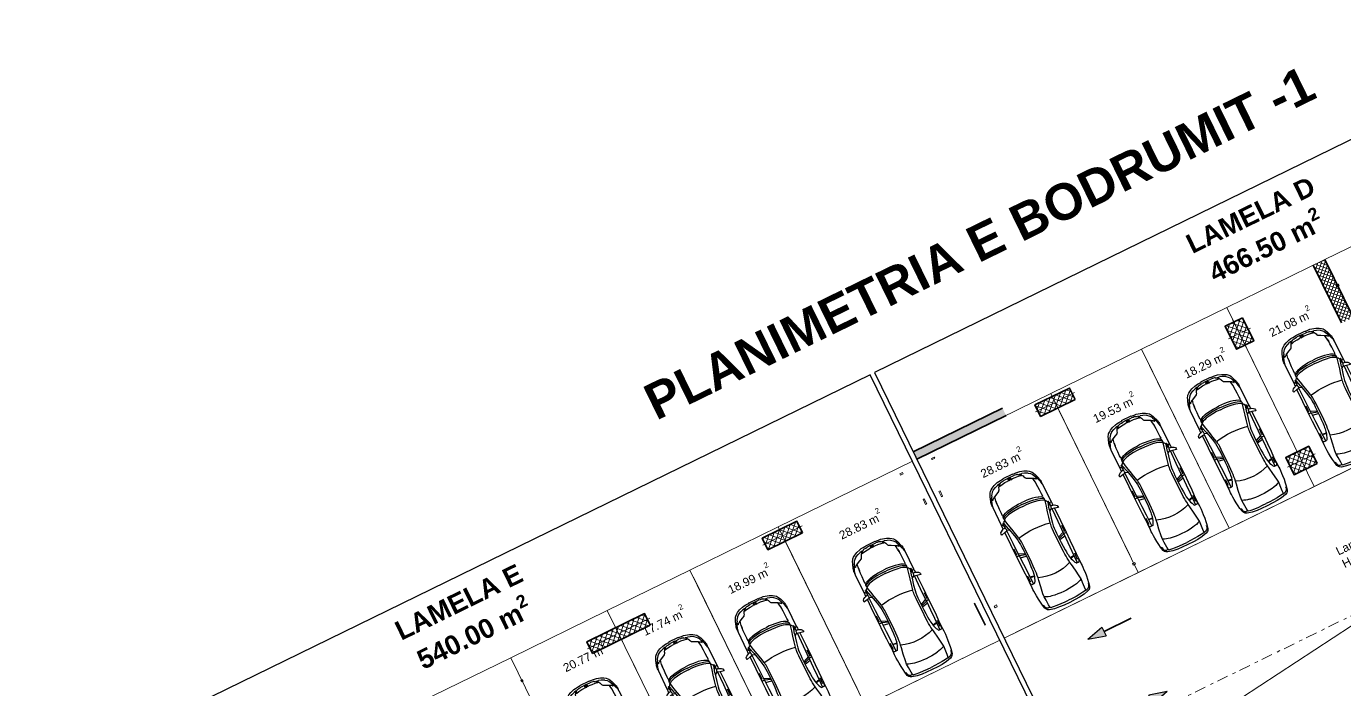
# Model space of a CAD drawing. Header units: metres. Extents: x 7511783 to 7512372, y 4692307 to 4692611.
# Drawn here: x 7512263.79 to 7512304.86, y 4692556.66 to 4692577.31 of the extents above; entities that cross this region are included whole.
import ezdxf

# ---------------------------------------------------------------- set-up
doc = ezdxf.new("R2010")
doc.units = ezdxf.units.M
doc.linetypes.add('Dot & Dashed', pattern=[670.277762, 352.777767, -176.388884, 0, -141.111112])
doc.linetypes.add('Long Dashed', pattern=[793.749976, 476.249993, -317.499983])
for name, color, linetype, lineweight, true_color in [('A - Fill Zone_Pen_No__156', 7, 'Continuous', 0, 0x54689e), ('A -Polyline_Pen_No__48', 7, 'Continuous', 0, 0xa80f02), ('A -Polyline_Pen_No__8', 7, 'Continuous', 0, 0xa80f02), ('Annotation - Text_Pen_No__48', 7, 'Continuous', 0, 0xa80f02), ('Annotation - Text_Pen_No__62', 7, 'Continuous', 0, 0xaaaaaa), ('Marker - Section_Pen_No__85', 7, 'Continuous', 0, 0x80c2ff)]:
    doc.layers.add(name, color=color, linetype=linetype, lineweight=lineweight, true_color=true_color)
for name, color, linetype, lineweight in [('A - Muret', 7, 'Continuous', 0), ('A - Muret_Pen_No__101', 252, 'Continuous', 0), ('A - Muret_Pen_No__7', 7, 'Continuous', 0), ('A - Pllaka Themel_Pen_No__42', 8, 'Continuous', 0), ('A - Shtyllat', 7, 'Continuous', 0), ('A - Shtyllat_Pen_No__1', 7, 'Continuous', 0), ('A -Polyline', 7, 'Continuous', 0), ('A -Polyline_Pen_No__42', 8, 'Continuous', 0), ('A1 - Bodrumi -1', 7, 'Continuous', 0), ('garazhat-netw-amiri - b1', 20, 'Continuous', 0), ('Interior - Furniture _Pen_No__42', 8, 'Continuous', 0), ('Marker - Section', 7, 'Continuous', 0), ('Structural - Bearing', 7, 'Continuous', 0), ('Structural - Bearing_Pen_No__20', 1, 'Continuous', 0), ('Structural - Bearing_Pen_No__21', 7, 'Continuous', 0), ('vijat rregullim', 1, 'Continuous', 0)]:
    doc.layers.add(name, color=color, linetype=linetype, lineweight=lineweight)
doc.styles.add('GENERATED_STYLE_1', font='arial.ttf')
pattern_1 = [(45, (0, 0), (-68.9429, 68.9429), []), (135, (0, 0), (68.9429, 68.9429), [])]
pattern_2 = [(45, (0, 0), (-91.92388, 91.92388), []), (135, (0, 0), (91.92388, 91.92388), [])]

# ---------------------------------------------------------------- blocks, each defined once
blk = doc.blocks.new('Slab_1', base_point=(-1850, -20501))
at = {"layer": 'A - Pllaka Themel_Pen_No__42', "color": 8, "linetype": 'Continuous', "lineweight": 25, "flags": 128}
for points in [[(-1850, -20501), (27400, -20501), (27400, 1500), (-1000, 1500), (-1000, -8551), (-1850, -8551)], [(13350, -13601), (11850, -13601), (11850, -11701), (13350, -11701)], [(16950, -11701), (18650, -11701), (18650, -14501), (16950, -14501)]]:
    blk.add_lwpolyline(points, close=True, dxfattribs=at)
blk = doc.blocks.new('Slab_2', base_point=(27550, -20501))
at = {"layer": 'A - Pllaka Themel_Pen_No__42', "color": 8, "linetype": 'Continuous', "lineweight": 25, "flags": 128}
blk.add_lwpolyline([(27550, -20501), (52100, -20501), (52100, 1500), (27550, 1500)], close=True, dxfattribs=at)
blk = doc.blocks.new('Wall_2', base_point=(13600, -19001))
at = {"layer": 'A - Muret_Pen_No__101', "linetype": 'Continuous', "lineweight": 0, "true_color": 0xb2b2b2}
blk.add_hatch(color=253, dxfattribs=at).paths.add_polyline_path([(13600, -19001), (16700, -19001), (16700, -18751), (13600, -18751)])
at = {"layer": 'A - Muret_Pen_No__7', "color": 7, "linetype": 'Continuous', "lineweight": 35, "flags": 128}
for points in [[(16700, -18751), (13600, -18751)], [(13600, -19001), (16700, -19001)]]:
    blk.add_lwpolyline(points, dxfattribs=at)
blk = doc.blocks.new('Wall_27', base_point=(52100, -19001))
at = {"layer": 'A - Muret_Pen_No__101', "linetype": 'Continuous', "lineweight": 13}
h = blk.add_hatch(dxfattribs=at)
h.set_pattern_fill('CONCRETE_BLOCK', color=252, style=0, pattern_type=2)
h.set_pattern_definition(pattern_1)
h.paths.add_polyline_path([(52100, -2200), (51700, -2200), (51700, -4200), (52100, -4200)])
h = blk.add_hatch(dxfattribs=at)
h.set_pattern_fill('CONCRETE_BLOCK', color=252, style=0, pattern_type=2)
h.set_pattern_definition(pattern_1)
h.paths.add_polyline_path([(51700, -6200), (51700, -11401), (52100, -11401), (52100, -6200)])
h = blk.add_hatch(dxfattribs=at)
h.set_pattern_fill('CONCRETE_BLOCK', color=252, style=0, pattern_type=2)
h.set_pattern_definition(pattern_1)
h.paths.add_polyline_path([(51700, -16801), (52100, -16801), (52100, -13401), (51700, -13401)])
at = {"layer": 'A - Muret_Pen_No__7', "color": 7, "linetype": 'Continuous', "lineweight": 35, "flags": 128}
for points in [[(51700, -2200), (51700, -4200)], [(52100, -4200), (52100, -2200)], [(51700, -6200), (51700, -11401)], [(52100, -11401), (52100, -6200)], [(51700, -13401), (51700, -16801)], [(52100, -16801), (52100, -13401)]]:
    blk.add_lwpolyline(points, dxfattribs=at)
blk = doc.blocks.new('Column_14', base_point=(-67320, 182407))
at = {"layer": 'Structural - Bearing', "linetype": 'Continuous', "lineweight": 0, "true_color": 0x000000}
h = blk.add_hatch(dxfattribs=at)
h.set_pattern_fill('CONCRETE_BLOCK', color=18, style=0, pattern_type=2)
h.set_pattern_definition(pattern_2)
h.paths.add_polyline_path([(-66320, 182207), (-66320, 182607), (-68320, 182607), (-68320, 182207)])
at = {"layer": 'Structural - Bearing_Pen_No__20', "color": 1, "linetype": 'Continuous', "lineweight": 0}
for p, q in [((-67400, 182407), (-68400, 182407)), ((-67320, 182487), (-67320, 182687)), ((-67320, 182327), (-67320, 182127)), ((-67240, 182407), (-66240, 182407))]:
    blk.add_line(p, q, dxfattribs=at)
blk.add_point((-67320, 182407), dxfattribs=at)
at = {"layer": 'Structural - Bearing_Pen_No__21', "color": 7, "linetype": 'Continuous', "lineweight": 35, "flags": 128}
blk.add_lwpolyline([(-66320, 182207), (-66320, 182607), (-68320, 182607), (-68320, 182207)], close=True, dxfattribs=at)
blk = doc.blocks.new('Column_15', base_point=(-67720, 206724))
at = {"layer": 'Structural - Bearing', "linetype": 'Continuous', "lineweight": 0, "true_color": 0x000000}
h = blk.add_hatch(dxfattribs=at)
h.set_pattern_fill('CONCRETE_BLOCK', color=18, style=0, pattern_type=2)
h.set_pattern_definition(pattern_2)
h.paths.add_polyline_path([(-67120, 206524), (-67120, 206924), (-68320, 206924), (-68320, 206524)])
at = {"layer": 'Structural - Bearing_Pen_No__20', "color": 1, "linetype": 'Continuous', "lineweight": 0}
for p, q in [((-67720, 206804), (-67720, 207004)), ((-67800, 206724), (-68400, 206724)), ((-67720, 206644), (-67720, 206444)), ((-67640, 206724), (-67040, 206724))]:
    blk.add_line(p, q, dxfattribs=at)
blk.add_point((-67720, 206724), dxfattribs=at)
at = {"layer": 'Structural - Bearing_Pen_No__21', "color": 7, "linetype": 'Continuous', "lineweight": 35, "flags": 128}
blk.add_lwpolyline([(-67120, 206524), (-67120, 206924), (-68320, 206924), (-68320, 206524)], close=True, dxfattribs=at)
blk = doc.blocks.new('Column_18', base_point=(2720, 13230))
at = {"layer": 'A - Shtyllat_Pen_No__1', "color": 7, "linetype": 'Continuous', "lineweight": 13, "flags": 128}
blk.add_lwpolyline([(2700, 13320), (2740, 13320), (2740, 13140), (2700, 13140)], close=True, dxfattribs=at)
blk = doc.blocks.new('Column_19', base_point=(2693, 13120))
at = {"layer": 'A - Shtyllat_Pen_No__1', "color": 7, "linetype": 'Continuous', "lineweight": 13, "flags": 128}
blk.add_lwpolyline([(2645, 13100), (2645, 13140), (2740, 13140), (2740, 13100)], close=True, dxfattribs=at)
blk = doc.blocks.new('Column_23', base_point=(5238, 13480))
at = {"layer": 'A - Shtyllat_Pen_No__1', "color": 7, "linetype": 'Continuous', "lineweight": 13, "flags": 128}
blk.add_lwpolyline([(5225, 13100), (5250, 13100), (5250, 13860), (5225, 13860)], close=True, dxfattribs=at)
blk = doc.blocks.new('Column_27', base_point=(2775, 13230))
at = {"layer": 'A - Shtyllat_Pen_No__1', "color": 7, "linetype": 'Continuous', "lineweight": 13, "flags": 128}
blk.add_lwpolyline([(2795, 13320), (2755, 13320), (2755, 13140), (2795, 13140)], close=True, dxfattribs=at)
blk = doc.blocks.new('Column_28', base_point=(2803, 13120))
at = {"layer": 'A - Shtyllat_Pen_No__1', "color": 7, "linetype": 'Continuous', "lineweight": 13, "flags": 128}
blk.add_lwpolyline([(2850, 13100), (2850, 13140), (2755, 13140), (2755, 13100)], close=True, dxfattribs=at)
blk = doc.blocks.new('Column_32', base_point=(3220, 14410))
at = {"layer": 'A - Shtyllat_Pen_No__1', "color": 7, "linetype": 'Continuous', "lineweight": 13, "flags": 128}
blk.add_lwpolyline([(3180, 14440), (3180, 14380), (3260, 14380), (3260, 14440)], close=True, dxfattribs=at)
blk = doc.blocks.new('Column_33', base_point=(-63691, 206724))
at = {"layer": 'Structural - Bearing', "linetype": 'Continuous', "lineweight": 0, "true_color": 0x000000}
h = blk.add_hatch(dxfattribs=at)
h.set_pattern_fill('CONCRETE_BLOCK', color=18, style=0, pattern_type=2)
h.set_pattern_definition(pattern_2)
h.paths.add_polyline_path([(-63091, 206524), (-63091, 206924), (-64291, 206924), (-64291, 206524)])
at = {"layer": 'Structural - Bearing_Pen_No__20', "color": 1, "linetype": 'Continuous', "lineweight": 0}
for p, q in [((-63691, 206804), (-63691, 207004)), ((-63771, 206724), (-64371, 206724)), ((-63691, 206644), (-63691, 206444)), ((-63611, 206724), (-63011, 206724))]:
    blk.add_line(p, q, dxfattribs=at)
blk.add_point((-63691, 206724), dxfattribs=at)
at = {"layer": 'Structural - Bearing_Pen_No__21', "color": 7, "linetype": 'Continuous', "lineweight": 35, "flags": 128}
blk.add_lwpolyline([(-63091, 206524), (-63091, 206924), (-64291, 206924), (-64291, 206524)], close=True, dxfattribs=at)
blk = doc.blocks.new('Column_34', base_point=(3220, 13130))
at = {"layer": 'A - Shtyllat_Pen_No__1', "color": 7, "linetype": 'Continuous', "lineweight": 13, "flags": 128}
blk.add_lwpolyline([(3180, 13160), (3180, 13100), (3260, 13100), (3260, 13160)], close=True, dxfattribs=at)
blk = doc.blocks.new('Column_39', base_point=(-67920, 199747))
at = {"layer": 'Structural - Bearing', "linetype": 'Continuous', "lineweight": 0, "true_color": 0x000000}
h = blk.add_hatch(dxfattribs=at)
h.set_pattern_fill('CONCRETE_BLOCK', color=18, style=0, pattern_type=2)
h.set_pattern_definition(pattern_2)
h.paths.add_polyline_path([(-67520, 199447), (-67520, 200047), (-68320, 200047), (-68320, 199447)])
at = {"layer": 'Structural - Bearing_Pen_No__20', "color": 1, "linetype": 'Continuous', "lineweight": 0}
for p, q in [((-67920, 199827), (-67920, 200127)), ((-68000, 199747), (-68400, 199747)), ((-67920, 199667), (-67920, 199367)), ((-67840, 199747), (-67440, 199747))]:
    blk.add_line(p, q, dxfattribs=at)
blk.add_point((-67920, 199747), dxfattribs=at)
at = {"layer": 'Structural - Bearing_Pen_No__21', "color": 7, "linetype": 'Continuous', "lineweight": 35, "flags": 128}
blk.add_lwpolyline([(-67520, 199447), (-67520, 200047), (-68320, 200047), (-68320, 199447)], close=True, dxfattribs=at)
blk = doc.blocks.new('Column_40', base_point=(-63791, 193237))
at = {"layer": 'Structural - Bearing', "linetype": 'Continuous', "lineweight": 0, "true_color": 0x000000}
h = blk.add_hatch(dxfattribs=at)
h.set_pattern_fill('CONCRETE_BLOCK', color=18, style=0, pattern_type=2)
h.set_pattern_definition(pattern_2)
h.paths.add_polyline_path([(-63491, 193637), (-64091, 193637), (-64091, 192837), (-63491, 192837)])
at = {"layer": 'Structural - Bearing_Pen_No__20', "color": 1, "linetype": 'Continuous', "lineweight": 0}
for p, q in [((-63791, 193317), (-63791, 193717)), ((-63871, 193237), (-64171, 193237)), ((-63791, 193157), (-63791, 192757)), ((-63711, 193237), (-63411, 193237))]:
    blk.add_line(p, q, dxfattribs=at)
blk.add_point((-63791, 193237), dxfattribs=at)
at = {"layer": 'Structural - Bearing_Pen_No__21', "color": 7, "linetype": 'Continuous', "lineweight": 35, "flags": 128}
blk.add_lwpolyline([(-63491, 193637), (-64091, 193637), (-64091, 192837), (-63491, 192837)], close=True, dxfattribs=at)
blk = doc.blocks.new('Column_44', base_point=(4745, 13130))
at = {"layer": 'A - Shtyllat_Pen_No__1', "color": 7, "linetype": 'Continuous', "lineweight": 13, "flags": 128}
blk.add_lwpolyline([(4705, 13160), (4705, 13100), (4785, 13100), (4785, 13160)], close=True, dxfattribs=at)
blk = doc.blocks.new('Column_93', base_point=(5471, 12096))
at = {"layer": 'A - Shtyllat_Pen_No__1', "color": 7, "linetype": 'Continuous', "lineweight": 13, "flags": 128}
blk.add_lwpolyline([(5497, 12071), (5484, 12130), (5445, 12121), (5458, 12063)], close=True, dxfattribs=at)
blk = doc.blocks.new('Car 05 22')
at = {"layer": 'Interior - Furniture _Pen_No__42', "color": 8, "linetype": 'Continuous', "lineweight": 25}
for p, q in [((-372, 830), (-483, 817)), ((-252, 841), (-372, 830)), ((-168, 845), (-252, 841)), ((-78, 851), (-168, 845)), ((-24, 852), (-78, 851)), ((40, 852), (-24, 852)), ((231, 846), (40, 852)), ((129, 820), (139, 832)), ((139, 832), (165, 840)), ((165, 840), (195, 844)), ((195, 844), (231, 846)), ((400, 848), (231, 846)), ((591, 852), (400, 848)), ((857, 856), (591, 852)), ((1130, 859), (857, 856)), ((1120, 833), (1115, 809)), ((1121, 838), (1120, 836)), ((1120, 836), (1120, 833)), ((1130, 859), (1121, 838)), ((1536, 860), (1130, 859)), ((1163, 830), (1220, 829)), ((1220, 829), (1370, 831)), ((1958, 858), (1536, 860)), ((1961, 983), (1929, 983)), ((1929, 983), (1958, 858)), ((1958, 858), (1977, 777)), ((1997, 975), (1961, 983)), ((2027, 945), (1997, 975)), ((2055, 898), (2027, 945)), ((2068, 858), (2055, 898)), ((2120, 857), (2068, 858)), ((2075, 836), (2068, 858)), ((2075, 809), (2075, 836)), ((2193, 856), (2120, 857)), ((2167, 814), (2182, 834)), ((2182, 834), (2193, 856)), ((2808, 853), (2193, 856)), ((2856, 853), (2808, 853)), ((2808, 853), (2877, 843)), ((2891, 853), (2856, 853)), ((2877, 843), (2954, 814)), ((2923, 852), (2891, 853)), ((2904, 833), (2905, 833)), ((2945, 849), (2923, 852)), ((2990, 840), (2945, 849)), ((3014, 833), (2990, 840)), ((3154, 783), (3014, 833)), ((-855, 511), (-875, 345)), ((-815, 668), (-855, 511)), ((-785, 722), (-815, 668)), ((-783, 510), (-795, 391)), ((-758, 747), (-785, 722)), ((-768, 602), (-783, 510)), ((-768, 602), (-751, 670)), ((-764, 617), (-666, 624)), ((-706, 776), (-758, 747)), ((-729, 716), (-751, 670)), ((-701, 743), (-729, 716)), ((-585, 801), (-706, 776)), ((-665, 761), (-701, 743)), ((-666, 624), (-501, 634)), ((-627, 772), (-665, 761)), ((-595, 778), (-627, 772)), ((-483, 817), (-585, 801)), ((-501, 634), (-383, 642)), ((-383, 642), (-274, 631)), ((-274, 631), (-56, 601)), ((-56, 601), (146, 567)), ((125, 791), (129, 820)), ((126, 744), (125, 791)), ((327, 762), (125, 756)), ((132, 723), (126, 744)), ((147, 711), (132, 723)), ((146, 567), (233, 552)), ((171, 697), (147, 711)), ((213, 677), (171, 697)), ((211, 809), (418, 816)), ((266, 655), (213, 677)), ((233, 552), (315, 541)), ((319, 636), (266, 655)), ((315, 541), (384, 535)), ((393, 618), (319, 636)), ((522, 765), (327, 762)), ((339, 683), (330, 634)), ((355, 762), (339, 683)), ((357, 683), (347, 629)), ((373, 763), (357, 683)), ((384, 535), (454, 530)), ((475, 607), (393, 618)), ((454, 530), (526, 526)), ((521, 602), (475, 607)), ((570, 597), (521, 602)), ((814, 769), (522, 765)), ((526, 526), (628, 522)), ((653, 591), (570, 597)), ((628, 522), (757, 518)), ((773, 585), (653, 591)), ((757, 518), (1323, 518)), ((907, 580), (773, 585)), ((1109, 774), (814, 769)), ((1042, 578), (907, 580)), ((1036, 773), (997, 579)), ((1042, 578), (1108, 774)), ((1228, 578), (1042, 578)), ((1173, 775), (1090, 578)), ((1115, 809), (1109, 774)), ((1109, 774), (1538, 780)), ((1316, 580), (1228, 578)), ((1403, 584), (1316, 580)), ((1323, 518), (1420, 522)), ((1484, 590), (1403, 584)), ((1420, 522), (1467, 524)), ((1467, 524), (1511, 528)), ((1562, 601), (1484, 590)), ((1511, 528), (1554, 533)), ((1538, 780), (1975, 786)), ((1554, 533), (1597, 541)), ((1730, 634), (1562, 601)), ((1597, 541), (1597, 541)), ((1611, 544), (1780, 582)), ((2000, 702), (1730, 634)), ((1780, 582), (1953, 621)), ((1939, 686), (1996, 777)), ((1953, 621), (2122, 660)), ((1977, 777), (2020, 777)), ((2000, 702), (2214, 763)), ((2020, 777), (2044, 783)), ((2044, 783), (2063, 792)), ((2063, 792), (2070, 800)), ((2069, 788), (2065, 794)), ((2069, 788), (2148, 790)), ((2070, 800), (2075, 809)), ((2107, 732), (2148, 790)), ((2122, 660), (2294, 698)), ((2148, 790), (2167, 814)), ((2148, 790), (2206, 792)), ((2206, 792), (2227, 791)), ((2227, 770), (2214, 763)), ((2214, 763), (2238, 752)), ((2227, 791), (2233, 790)), ((2234, 774), (2227, 770)), ((2233, 790), (2238, 787)), ((2238, 777), (2234, 774)), ((2241, 784), (2238, 787)), ((2238, 777), (2241, 781)), ((2238, 752), (2259, 740)), ((2241, 781), (2241, 784)), ((2259, 740), (2269, 731)), ((2269, 731), (2279, 722)), ((2279, 722), (2294, 698)), ((2294, 698), (2317, 701)), ((2294, 698), (2294, 698)), ((2317, 701), (2346, 703)), ((2355, 640), (2317, 701)), ((2346, 703), (2379, 702)), ((2380, 575), (2355, 640)), ((2410, 649), (2379, 702)), ((2379, 702), (2411, 694)), ((2397, 514), (2380, 575)), ((2419, 396), (2397, 514)), ((2436, 583), (2410, 649)), ((2411, 694), (2411, 694)), ((2429, 682), (2411, 694)), ((2429, 682), (2457, 700)), ((2429, 682), (2429, 682)), ((2429, 682), (2457, 640)), ((2454, 522), (2436, 583)), ((2478, 401), (2454, 522)), ((2457, 700), (2535, 698)), ((2457, 640), (2487, 574)), ((2487, 574), (2492, 562)), ((2492, 562), (2518, 477)), ((2518, 477), (2538, 384)), ((2535, 698), (2535, 698)), ((2535, 698), (2673, 696)), ((2673, 696), (2787, 691)), ((2787, 691), (2868, 687)), ((2868, 687), (2960, 679)), ((2960, 679), (2868, 687)), ((2954, 814), (3076, 775)), ((2960, 679), (3047, 666)), ((3022, 758), (3024, 762)), ((3024, 754), (3022, 758)), ((3024, 762), (3035, 765)), ((3038, 743), (3024, 754)), ((3035, 765), (3047, 764)), ((3051, 731), (3038, 743)), ((3047, 764), (3061, 763)), ((3047, 666), (3100, 657)), ((3065, 715), (3051, 731)), ((3061, 763), (3090, 757)), ((3077, 698), (3065, 715)), ((3100, 763), (3076, 775)), ((3100, 657), (3077, 698)), ((3090, 757), (3108, 751)), ((3114, 753), (3100, 763)), ((3153, 554), (3100, 657)), ((3108, 751), (3123, 746)), ((3123, 746), (3114, 753)), ((3170, 727), (3123, 746)), ((3190, 476), (3153, 554)), ((3236, 748), (3154, 783)), ((3212, 701), (3170, 727)), ((3199, 467), (3190, 476)), ((3221, 454), (3199, 467)), ((3254, 663), (3212, 701)), ((3256, 439), (3221, 454)), ((3269, 728), (3236, 748)), ((3302, 603), (3254, 663)), ((3288, 425), (3256, 439)), ((3299, 706), (3269, 728)), ((3319, 408), (3288, 425)), ((3337, 663), (3299, 706)), ((3302, 603), (3346, 501)), ((3374, 604), (3337, 663)), ((3346, 501), (3374, 420)), ((3418, 513), (3374, 604)), ((3391, 344), (3374, 420)), ((3457, 393), (3418, 513)), ((-883, 195), (-885, 0)), ((-885, 0), (-883, -195)), ((-875, 345), (-883, 195)), ((-807, 125), (-808, 0)), ((-807, -125), (-808, 0)), ((-802, 259), (-807, 125)), ((-795, 391), (-802, 259)), ((2434, 266), (2419, 396)), ((2442, 132), (2434, 266)), ((2444, 0), (2442, 132)), ((2444, 0), (2442, -132)), ((2494, 269), (2478, 401)), ((2503, 133), (2494, 269)), ((2506, 0), (2503, 133)), ((2538, 384), (2551, 286)), ((2551, 286), (2560, 194)), ((2560, 194), (2564, 101)), ((2564, 101), (2566, 0)), ((2564, -101), (2566, 0)), ((3353, 384), (3319, 408)), ((3325, 377), (3321, 370)), ((3321, 370), (3321, 362)), ((3321, 362), (3338, 277)), ((3328, 380), (3325, 377)), ((3338, 379), (3328, 380)), ((3364, 358), (3338, 379)), ((3338, 277), (3352, 173)), ((3352, 173), (3358, 76)), ((3377, 360), (3353, 384)), ((3354, 28), (3358, 76)), ((3354, 28), (3354, -1)), ((3354, -28), (3354, 1)), ((3397, 316), (3364, 358)), ((3371, 12), (3370, -1)), ((3371, -12), (3370, 1)), ((3372, 24), (3371, 12)), ((3376, 39), (3372, 24)), ((3382, 47), (3376, 39)), ((3391, 344), (3377, 360)), ((3386, 48), (3382, 47)), ((3386, 48), (3394, 48)), ((3399, 47), (3394, 48)), ((3408, 289), (3397, 316)), ((3404, 39), (3399, 47)), ((3404, 39), (3408, 24)), ((3408, 289), (3414, 267)), ((3408, 24), (3410, 8)), ((3410, 8), (3410, 0)), ((3414, 267), (3418, 243)), ((3418, 243), (3424, 201)), ((3424, 201), (3428, 152)), ((3432, 40), (3428, 152)), ((3432, 57), (3432, 57)), ((3432, 0), (3432, 40)), ((3432, 0), (3432, -40)), ((3468, 331), (3457, 393)), ((3474, 264), (3468, 331)), ((3478, 200), (3474, 264)), ((3479, 165), (3478, 200)), ((3490, 165), (3479, 165)), ((3490, -165), (3490, 165)), ((-883, -195), (-875, -345)), ((-875, -345), (-855, -511)), ((-802, -259), (-807, -125)), ((-795, -391), (-802, -259)), ((-783, -510), (-795, -391)), ((2419, -396), (2397, -514)), ((2434, -266), (2419, -396)), ((2442, -132), (2434, -266)), ((2478, -401), (2454, -522)), ((2494, -269), (2478, -401)), ((2503, -133), (2494, -269)), ((2506, 0), (2503, -133)), ((2518, -477), (2538, -384)), ((2538, -384), (2551, -286)), ((2551, -286), (2560, -194)), ((2560, -194), (2564, -101)), ((3319, -408), (3288, -425)), ((3353, -384), (3319, -408)), ((3321, -362), (3338, -277)), ((3321, -370), (3321, -362)), ((3325, -377), (3321, -370)), ((3328, -380), (3325, -377)), ((3338, -379), (3328, -380)), ((3338, -277), (3352, -173)), ((3364, -358), (3338, -379)), ((3352, -173), (3358, -76)), ((3377, -360), (3353, -384)), ((3354, -28), (3358, -76)), ((3397, -316), (3364, -358)), ((3372, -24), (3371, -12)), ((3376, -39), (3372, -24)), ((3391, -344), (3374, -420)), ((3382, -47), (3376, -39)), ((3391, -344), (3377, -360)), ((3386, -48), (3382, -47)), ((3386, -48), (3394, -48)), ((3399, -47), (3394, -48)), ((3408, -289), (3397, -316)), ((3404, -39), (3399, -47)), ((3404, -39), (3408, -24)), ((3408, -24), (3410, -8)), ((3408, -289), (3414, -267)), ((3410, -8), (3410, 0)), ((3414, -267), (3418, -243)), ((3418, -243), (3424, -201)), ((3418, -513), (3457, -393)), ((3424, -201), (3428, -152)), ((3432, -40), (3428, -152)), ((3432, -57), (3432, -57)), ((3457, -393), (3468, -331)), ((3468, -331), (3474, -264)), ((3474, -264), (3478, -200)), ((3478, -200), (3479, -165)), ((3479, -165), (3490, -165)), ((-855, -511), (-815, -668)), ((-815, -668), (-785, -722)), ((-785, -722), (-758, -747)), ((-768, -602), (-783, -510)), ((-768, -602), (-751, -670)), ((-764, -617), (-666, -624)), ((-758, -747), (-706, -776)), ((-729, -716), (-751, -670)), ((-701, -743), (-729, -716)), ((-706, -776), (-585, -801)), ((-665, -761), (-701, -743)), ((-666, -624), (-501, -634)), ((-627, -772), (-665, -761)), ((-595, -778), (-627, -772)), ((-585, -801), (-483, -817)), ((-501, -634), (-383, -642)), ((-483, -817), (-372, -830)), ((-383, -642), (-274, -631)), ((-274, -631), (-56, -601)), ((-56, -601), (146, -567)), ((126, -744), (125, -791)), ((327, -762), (125, -756)), ((125, -791), (129, -820)), ((132, -723), (126, -744)), ((129, -820), (139, -832)), ((147, -711), (132, -723)), ((146, -567), (233, -552)), ((171, -697), (147, -711)), ((213, -677), (171, -697)), ((211, -809), (418, -816)), ((266, -655), (213, -677)), ((233, -552), (315, -541)), ((319, -636), (266, -655)), ((315, -541), (384, -535)), ((393, -618), (319, -636)), ((522, -765), (327, -762)), ((339, -683), (330, -634)), ((355, -762), (339, -683)), ((357, -683), (347, -629)), ((373, -763), (357, -683)), ((384, -535), (454, -530)), ((475, -607), (393, -618)), ((454, -530), (526, -526)), ((521, -602), (475, -607)), ((570, -597), (521, -602)), ((814, -769), (522, -765)), ((526, -526), (628, -522)), ((653, -591), (570, -597)), ((628, -522), (757, -518)), ((773, -585), (653, -591)), ((757, -518), (1323, -518)), ((907, -580), (773, -585)), ((1109, -774), (814, -769)), ((1042, -578), (907, -580)), ((1036, -773), (997, -579)), ((1042, -578), (1108, -774)), ((1228, -578), (1042, -578)), ((1173, -775), (1090, -578)), ((1109, -774), (1538, -780)), ((1115, -809), (1109, -774)), ((1120, -833), (1115, -809)), ((1316, -580), (1228, -578)), ((1403, -584), (1316, -580)), ((1323, -518), (1420, -522)), ((1484, -590), (1403, -584)), ((1420, -522), (1467, -524)), ((1467, -524), (1511, -528)), ((1562, -601), (1484, -590)), ((1511, -528), (1554, -533)), ((1538, -780), (1975, -786)), ((1554, -533), (1597, -541)), ((1730, -634), (1562, -601)), ((1597, -541), (1597, -541)), ((1611, -544), (1780, -582)), ((2000, -702), (1730, -634)), ((1780, -582), (1953, -621)), ((1939, -686), (1996, -777)), ((1953, -621), (2122, -660)), ((1958, -858), (1977, -777)), ((1977, -777), (2020, -777)), ((2000, -702), (2214, -763)), ((2020, -777), (2044, -783)), ((2044, -783), (2063, -792)), ((2063, -792), (2070, -800)), ((2069, -788), (2065, -794)), ((2069, -788), (2148, -790)), ((2070, -800), (2075, -809)), ((2075, -809), (2075, -836)), ((2107, -732), (2148, -790)), ((2122, -660), (2294, -698)), ((2148, -790), (2167, -814)), ((2148, -790), (2206, -792)), ((2167, -814), (2182, -834)), ((2206, -792), (2227, -791)), ((2214, -763), (2238, -752)), ((2227, -770), (2214, -763)), ((2234, -774), (2227, -770)), ((2227, -791), (2233, -790)), ((2233, -790), (2238, -787)), ((2238, -777), (2234, -774)), ((2238, -752), (2259, -740)), ((2238, -777), (2241, -781)), ((2241, -784), (2238, -787)), ((2241, -781), (2241, -784)), ((2259, -740), (2269, -731)), ((2269, -731), (2279, -722)), ((2279, -722), (2294, -698)), ((2294, -698), (2317, -701)), ((2294, -698), (2294, -698)), ((2355, -640), (2317, -701)), ((2317, -701), (2346, -703)), ((2346, -703), (2379, -702)), ((2380, -575), (2355, -640)), ((2410, -649), (2379, -702)), ((2379, -702), (2411, -694)), ((2397, -514), (2380, -575)), ((2436, -583), (2410, -649)), ((2429, -682), (2411, -694)), ((2411, -694), (2411, -694)), ((2429, -682), (2457, -640)), ((2429, -682), (2429, -682)), ((2429, -682), (2457, -700)), ((2454, -522), (2436, -583)), ((2457, -640), (2487, -574)), ((2457, -700), (2535, -698)), ((2487, -574), (2492, -562)), ((2492, -562), (2518, -477)), ((2535, -698), (2673, -696)), ((2535, -698), (2535, -698)), ((2673, -696), (2787, -691)), ((2787, -691), (2868, -687)), ((2868, -687), (2960, -679)), ((2960, -679), (2868, -687)), ((2877, -843), (2954, -814)), ((2954, -814), (3076, -775)), ((2960, -679), (3047, -666)), ((3014, -833), (3154, -783)), ((3024, -754), (3022, -758)), ((3022, -758), (3024, -762)), ((3038, -743), (3024, -754)), ((3024, -762), (3035, -765)), ((3035, -765), (3047, -764)), ((3051, -731), (3038, -743)), ((3047, -666), (3100, -657)), ((3047, -764), (3061, -763)), ((3065, -715), (3051, -731)), ((3061, -763), (3090, -757)), ((3077, -698), (3065, -715)), ((3100, -763), (3076, -775)), ((3100, -657), (3077, -698)), ((3090, -757), (3108, -751)), ((3153, -554), (3100, -657)), ((3114, -753), (3100, -763)), ((3108, -751), (3123, -746)), ((3123, -746), (3114, -753)), ((3170, -727), (3123, -746)), ((3190, -476), (3153, -554)), ((3154, -783), (3236, -748)), ((3212, -701), (3170, -727)), ((3199, -467), (3190, -476)), ((3221, -454), (3199, -467)), ((3254, -663), (3212, -701)), ((3256, -439), (3221, -454)), ((3236, -748), (3269, -728)), ((3302, -603), (3254, -663)), ((3288, -425), (3256, -439)), ((3269, -728), (3299, -706)), ((3299, -706), (3337, -663)), ((3302, -603), (3346, -501)), ((3337, -663), (3374, -604)), ((3346, -501), (3374, -420)), ((3374, -604), (3418, -513)), ((-372, -830), (-252, -841)), ((-252, -841), (-168, -845)), ((-168, -845), (-78, -851)), ((-78, -851), (-24, -852)), ((-24, -852), (40, -852)), ((40, -852), (231, -846)), ((139, -832), (165, -840)), ((165, -840), (195, -844)), ((195, -844), (231, -846)), ((231, -846), (400, -848)), ((400, -848), (591, -852)), ((591, -852), (857, -856)), ((857, -856), (1130, -859)), ((1120, -836), (1120, -833)), ((1121, -838), (1120, -836)), ((1130, -859), (1121, -838)), ((1130, -859), (1536, -860)), ((1163, -830), (1220, -829)), ((1220, -829), (1370, -831)), ((1536, -860), (1958, -858)), ((1958, -858), (1929, -983)), ((1929, -983), (1961, -983)), ((1961, -983), (1997, -975)), ((1997, -975), (2027, -945)), ((2027, -945), (2055, -898)), ((2055, -898), (2068, -858)), ((2075, -836), (2068, -858)), ((2068, -858), (2120, -857)), ((2120, -857), (2193, -856)), ((2182, -834), (2193, -856)), ((2193, -856), (2808, -853)), ((2808, -853), (2877, -843)), ((2808, -853), (2856, -853)), ((2856, -853), (2891, -853)), ((2891, -853), (2923, -852)), ((2923, -852), (2945, -849)), ((2945, -849), (2990, -840)), ((2990, -840), (3014, -833))]:
    blk.add_line(p, q, dxfattribs=at)
for centre, radius, start, end in [((493, 218), 973, 154.1545, 170.9117), ((1650, 0), 1520, 158.6992, 201.3008), ((-1245, 0), 2907, 349.2142, 10.7858), ((1856, -2), 2354, 170.8804, 189.9223), ((493, -218), 973, 191.2305, 205.8455)]:
    blk.add_arc(centre, radius, start, end, dxfattribs=at)
blk = doc.blocks.new('Polyline_25', base_point=(31382, -7381))
at = {"layer": 'A -Polyline_Pen_No__48', "linetype": 'Continuous', "lineweight": 25, "true_color": 0xa80f02}
blk.add_hatch(color=14, dxfattribs=at).paths.add_polyline_path([(29882, -7381), (30441, -7531), (30441, -7231)])
at = {"layer": 'A -Polyline_Pen_No__48', "color": 14, "linetype": 'Continuous', "lineweight": 25, "true_color": 0xa80f02}
for p, q in [((29882, -7381), (30441, -7231)), ((29882, -7381), (30441, -7531)), ((30441, -7231), (30441, -7531))]:
    blk.add_line(p, q, dxfattribs=at)
at = {"layer": 'A -Polyline_Pen_No__8', "color": 14, "linetype": 'Continuous', "lineweight": 35, "true_color": 0xa80f02, "flags": 128}
blk.add_lwpolyline([(31382, -7381), (30441, -7381)], dxfattribs=at)
blk = doc.blocks.new('Polyline_26', base_point=(29882, -9922))
at = {"layer": 'A -Polyline_Pen_No__48', "linetype": 'Continuous', "lineweight": 25, "true_color": 0xa80f02}
blk.add_hatch(color=14, dxfattribs=at).paths.add_polyline_path([(31382, -9922), (30822, -9772), (30822, -10072)])
at = {"layer": 'A -Polyline_Pen_No__48', "color": 14, "linetype": 'Continuous', "lineweight": 25, "true_color": 0xa80f02}
for p, q in [((31382, -9922), (30822, -9772)), ((30822, -10072), (30822, -9772)), ((31382, -9922), (30822, -10072))]:
    blk.add_line(p, q, dxfattribs=at)
at = {"layer": 'A -Polyline_Pen_No__8', "color": 14, "linetype": 'Continuous', "lineweight": 35, "true_color": 0xa80f02, "flags": 128}
blk.add_lwpolyline([(29882, -9922), (30822, -9922)], dxfattribs=at)
blk = doc.blocks.new('Cutting Plane_1', base_point=(-2729, -10325))
at = {"layer": 'Marker - Section_Pen_No__85', "color": 151, "linetype": 'Dot & Dashed', "lineweight": 20, "true_color": 0x80c2ff}
blk.add_line((-2504, -10325), (75513, -10325), dxfattribs=at)

msp = doc.modelspace()

# ---------------------------------------------------------------- linework, layer by layer
at = {"layer": 'A -Polyline_Pen_No__42', "color": 8, "linetype": 'Long Dashed'}
for points in [[(7512294.607, 4692558.437), (7512315.946, 4692568.865)], [(7512269.855, 4692546.34), (7512293.754, 4692558.02)]]:
    msp.add_lwpolyline(points, dxfattribs=at)
at = {"layer": 'A -Polyline_Pen_No__42', "color": 8, "linetype": 'Continuous'}
for points in [[(7512301.256, 4692561.686), (7512298.643, 4692567.032)], [(7512303.116, 4692564.598), (7512301.974, 4692566.934)], [(7512298.162, 4692560.842), (7512295.967, 4692565.334)], [(7512287.477, 4692561.185), (7512289.672, 4692556.693)], [(7512284.571, 4692560.154), (7512287.183, 4692554.808)], [(7512282.592, 4692557.685), (7512283.954, 4692554.9)]]:
    msp.add_lwpolyline(points, dxfattribs=at)
at = {"layer": 'garazhat-netw-amiri - b1'}
for points in [[(7512309.544, 4692565.737), (7512306.822, 4692571.307), (7512304.239, 4692570.045), (7512306.961, 4692564.474), (7512309.544, 4692565.737)], [(7512306.961, 4692564.474), (7512304.239, 4692570.045), (7512301.184, 4692568.552), (7512303.906, 4692562.981), (7512306.961, 4692564.474)], [(7512318.589, 4692564.368), (7512316.305, 4692569.041), (7512294.248, 4692558.261), (7512296.532, 4692553.588), (7512301.069, 4692555.806), (7512304.406, 4692548.978), (7512309.168, 4692551.305), (7512305.831, 4692558.133), (7512318.589, 4692564.368)], [(7512303.906, 4692562.981), (7512301.184, 4692568.552), (7512298.534, 4692567.256), (7512301.256, 4692561.686), (7512303.906, 4692562.981)], [(7512301.256, 4692561.686), (7512298.534, 4692567.256), (7512295.704, 4692565.873), (7512298.426, 4692560.303), (7512301.256, 4692561.686)], [(7512295.704, 4692565.873), (7512291.526, 4692563.831), (7512294.248, 4692558.261), (7512298.426, 4692560.303), (7512295.704, 4692565.873)], [(7512289.936, 4692556.154), (7512294.113, 4692558.195), (7512291.391, 4692563.766), (7512287.213, 4692561.724), (7512289.936, 4692556.154)], [(7512287.183, 4692554.808), (7512289.936, 4692556.154), (7512287.213, 4692561.724), (7512284.461, 4692560.379), (7512287.183, 4692554.808)], [(7512284.612, 4692553.552), (7512287.183, 4692554.808), (7512284.461, 4692560.379), (7512281.89, 4692559.122), (7512284.612, 4692553.552)], [(7512281.602, 4692552.081), (7512284.612, 4692553.552), (7512281.89, 4692559.122), (7512278.88, 4692557.651), (7512281.602, 4692552.081)], [(7512272.004, 4692541.601), (7512269.721, 4692546.274), (7512294.113, 4692558.195), (7512296.397, 4692553.523), (7512288.648, 4692549.736), (7512290.064, 4692546.838), (7512288.312, 4692545.982), (7512290.233, 4692542.051), (7512287.223, 4692540.58), (7512284.907, 4692545.319), (7512283.335, 4692544.551), (7512282.314, 4692546.64), (7512272.004, 4692541.601)], [(7512278.391, 4692550.511), (7512281.602, 4692552.081), (7512278.88, 4692557.651), (7512275.668, 4692556.082), (7512278.391, 4692550.511)]]:
    msp.add_lwpolyline(points, close=True, dxfattribs=at)
at = {"layer": 'vijat rregullim', "flags": 128}
msp.add_lwpolyline([(7512331.862, 4692546.707), (7512330.272, 4692549.337), (7512320.852, 4692569.016), (7512309.634, 4692561.635), (7512298.793, 4692554.536), (7512290.473, 4692549.187), (7512291.125, 4692548.933), (7512289.038, 4692547.471), (7512288.94, 4692546.281), (7512288.892, 4692545.7), (7512288.968, 4692543.623), (7512289.648, 4692541.392), (7512293.428, 4692536.224), (7512303.469, 4692527.137), (7512306.59, 4692523.999), (7512316.467, 4692516.174), (7512329.402, 4692527.047), (7512328.912, 4692527.637), (7512319.452, 4692536.187), (7512318.482, 4692537.057)], close=True, dxfattribs=at)

# ---------------------------------------------------------------- block references
at = {"layer": 'A - Muret', "color": 7, "lineweight": 35, "xscale": 0.001, "yscale": 0.001, "zscale": 0.001, "rotation": 26.04535599708318}
for name, p in [('Wall_27', (7512311.616, 4692554.95)), ('Wall_2', (7512291.526, 4692563.831))]:
    msp.add_blockref(name, p, dxfattribs=at)
at = {"layer": 'A - Shtyllat', "color": 7, "lineweight": 35, "xscale": 0.001, "yscale": 0.001, "zscale": 0.001, "rotation": 26.04535599708318}
for name, p in [('Column_44', (7512304.634, 4692569.236)), ('Column_40', (7512301.579, 4692567.743)), ('Column_33', (7512295.835, 4692565.604)), ('Column_39', (7512303.511, 4692563.79)), ('Column_28', (7512292.04, 4692563.86)), ('Column_19', (7512291.052, 4692563.377)), ('Column_27', (7512292.276, 4692562.751)), ('Column_18', (7512291.782, 4692562.51)), ('Column_15', (7512287.345, 4692561.454)), ('Column_34', (7512298.294, 4692560.572)), ('Column_14', (7512282.241, 4692558.404)), ('Column_23', (7512293.495, 4692559.006)), ('Column_32', (7512293.989, 4692559.247)), ('Column_93', (7512279.231, 4692556.933))]:
    msp.add_blockref(name, p, dxfattribs=at)
at = {"layer": 'A -Polyline', "color": 14, "linetype": 'Continuous', "lineweight": 35, "true_color": 0xa80f02, "xscale": 0.001, "yscale": 0.001, "zscale": 0.001, "rotation": 26.04535599708318}
for name, p in [('Polyline_25', (7512298.209, 4692558.883)), ('Polyline_26', (7512297.977, 4692555.941))]:
    msp.add_blockref(name, p, dxfattribs=at)
at = {"layer": 'A1 - Bodrumi -1', "color": 8, "linetype": 'Continuous', "lineweight": 25, "xscale": 0.001, "yscale": 0.001, "zscale": 0.001, "rotation": 26.04535599708318}
for name, p in [('Slab_2', (7512299.869, 4692546.76)), ('Slab_1', (7512273.454, 4692533.851))]:
    msp.add_blockref(name, p, dxfattribs=at)
at = {"layer": 'Interior - Furniture _Pen_No__42', "color": 8, "linetype": 'Continuous', "lineweight": 25, "xscale": -0.001, "yscale": 0.001, "rotation": 296.0453559970832}
for p in [(7512305.001, 4692564.613), (7512302.059, 4692563.175), (7512299.588, 4692561.968), (7512295.904, 4692560.167), (7512291.622, 4692558.075), (7512287.971, 4692556.29), (7512285.49, 4692555.078), (7512282.719, 4692553.723)]:
    msp.add_blockref('Car 05 22', p, dxfattribs=at)
at = {"layer": 'Marker - Section', "color": 151, "lineweight": 20, "true_color": 0x80c2ff, "xscale": 0.001, "yscale": 0.001, "zscale": 0.001, "rotation": 26.04535599708318}
msp.add_blockref('Cutting Plane_1', (7512268.855, 4692541.26), dxfattribs=at)

# ---------------------------------------------------------------- texts
at = {"layer": 'A - Fill Zone_Pen_No__156', "color": 165, "lineweight": 20, "true_color": 0x54689e, "char_height": 0.2625, "attachment_point": 7, "rotation": 26.0454, "style": 'GENERATED_STYLE_1'}
for s, insert in [('{\\fArial|b0|i0|c0|p34;21.08 m{\\H0.66x;\\S2^  ;}}', (7512302.584, 4692567.625)), ('{\\fArial|b0|i0|c0|p34;18.29 m{\\H0.66x;\\S2^  ;}}', (7512299.933, 4692566.33)), ('{\\fArial|b0|i0|c0|p34;19.53 m{\\H0.66x;\\S2^  ;}}', (7512297.103, 4692564.947)), ('{\\fArial|b0|i0|c0|p34;28.83 m{\\H0.66x;\\S2^  ;}}', (7512293.599, 4692563.234)), ('{\\fArial|b0|i0|c0|p34;28.83 m{\\H0.66x;\\S2^  ;}}', (7512289.194, 4692561.317)), ('{\\fArial|b0|i0|c0|p34;Lamela D^MHapsira Komunikuese^MS = 167.96 m{\\H0.66x;\\S2^  ;}}', (7512305.119, 4692559.901)), ('{\\fArial|b0|i0|c0|p34;18.99 m{\\H0.66x;\\S2^  ;}}', (7512285.729, 4692559.623)), ('{\\fArial|b0|i0|c0|p34;17.74 m{\\H0.66x;\\S2^  ;}}', (7512283.067, 4692558.322)), ('{\\fArial|b0|i0|c0|p34;20.77 m{\\H0.66x;\\S2^  ;}}', (7512280.598, 4692557.191))]:
    msp.add_mtext(s, dxfattribs=dict(at, insert=insert))
at = {"layer": 'Annotation - Text_Pen_No__48', "color": 14, "linetype": 'Continuous', "lineweight": 25, "true_color": 0xa80f02, "char_height": 0.6, "attachment_point": 2, "rotation": 26.0454, "line_spacing_factor": 0.940857, "style": 'GENERATED_STYLE_1'}
for s, insert in [('\\A1;{\\fArial|b1|i0|c0|p34;LAMELA D\\P466.50 m\\H0.66x;\\S2^  ;}', (7512301.794, 4692571.707)), ('\\A1;{\\fArial|b1|i0|c0|p34;LAMELA E\\P540.00 m\\H0.66x;\\S2^  ;}', (7512277.132, 4692559.654))]:
    msp.add_mtext(s, dxfattribs=dict(at, insert=insert))
at = {"layer": 'Annotation - Text_Pen_No__62', "color": 253, "linetype": 'Continuous', "lineweight": 20, "true_color": 0xaaaaaa, "insert": (7512293.234, 4692571.075), "char_height": 1.125, "attachment_point": 2, "rotation": 26.0454, "style": 'GENERATED_STYLE_1'}
msp.add_mtext('\\A1;{\\fArial|b1|i0|c0|p34;PLANIMETRIA E BODRUMIT -1}', dxfattribs=at)

doc.saveas('drawing.dxf')
